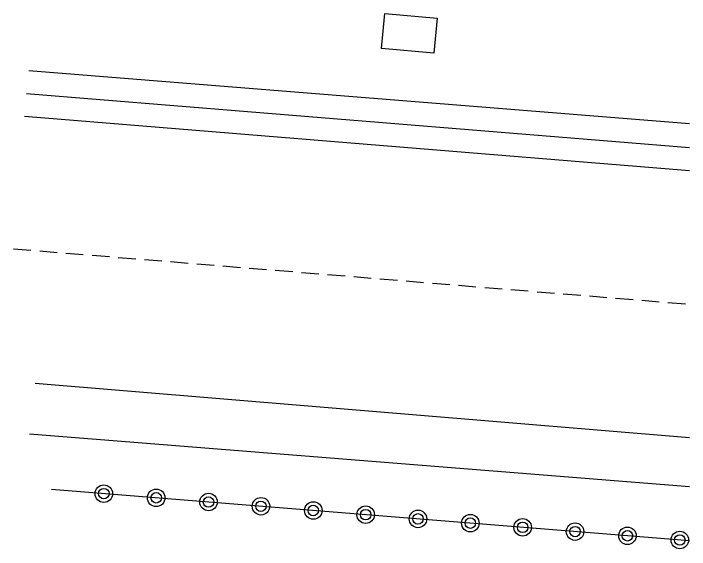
# Model space of a CAD drawing. Header units: millimetres. Extents: x 158294 to 159000, y 157011 to 158000.
# Drawn here: x 158980.7 to 159000, y 157607.48 to 157622.77 of the extents above; entities that cross this region are included whole.
import ezdxf

# ---------------------------------------------------------------- set-up
doc = ezdxf.new("R2010")
doc.units = ezdxf.units.MM
doc.linetypes.add('DASHED', pattern=[0.75, 0.5, -0.25])
doc.layers.get('0').update_dxf_attribs({"linetype": 'CONTINUOUS'})
for name, color, linetype in [('W0001', 6, 'DASHED'), ('W0008', 7, 'CONTINUOUS'), ('W0050', 7, 'CONTINUOUS'), ('W0051', 7, 'CONTINUOUS'), ('W0322', 7, 'CONTINUOUS'), ('W1471', 7, 'CONTINUOUS')]:
    doc.layers.add(name, color=color, linetype=linetype)

# ---------------------------------------------------------------- blocks, each defined once
blk = doc.blocks.new('T1471')
at = {"color": 0, "linetype": 'Continuous', "flags": 128}
blk.add_lwpolyline([(-0.75, -0.5), (-0.75, 0.5), (0.75, 0.5), (0.75, -0.5), (-0.75, -0.5)], dxfattribs=at)
blk = doc.blocks.new('t322o')
at = {"color": 0, "linetype": 'Continuous'}
for radius in [0.25, 0.15]:
    blk.add_circle((0, 0), radius, dxfattribs=at)

msp = doc.modelspace()

# ---------------------------------------------------------------- linework, layer by layer
at = {"layer": 'W0001'}
msp.add_lwpolyline([(158980.697, 157616.061), (159000, 157614.481)], dxfattribs=at)
at = {"layer": 'W0008'}
for points in [[(159000, 157618.285), (158981.006, 157619.84)], [(158981.319, 157612.224), (159000, 157610.672)]]:
    msp.add_lwpolyline(points, dxfattribs=at)
at = {"layer": 'W0050'}
msp.add_lwpolyline([(158981.071, 157620.489), (159000, 157618.947)], dxfattribs=at)
at = {"layer": 'W0051'}
for points in [[(159000, 157619.625), (158981.135, 157621.137)], [(158981.15, 157610.777), (159000, 157609.281)]]:
    msp.add_lwpolyline(points, dxfattribs=at)
at = {"layer": 'W0322'}
msp.add_lwpolyline([(159000, 157607.728), (158981.781, 157609.196)], dxfattribs=at)

# ---------------------------------------------------------------- block references
at = {"layer": 'W0322', "rotation": 175.3933219456747}
for p in [(158983.276, 157609.075), (158984.771, 157608.955), (158986.267, 157608.834), (158987.762, 157608.714), (158989.257, 157608.593), (158990.752, 157608.473), (158992.247, 157608.353), (158993.742, 157608.232), (158995.237, 157608.112), (158996.733, 157607.991), (158998.228, 157607.871), (158999.723, 157607.75)]:
    msp.add_blockref('t322o', p, dxfattribs=at)
at = {"layer": 'W1471', "rotation": 174.8519975741995}
msp.add_blockref('T1471', (158992.001, 157622.209), dxfattribs=at)

doc.saveas('drawing.dxf')
